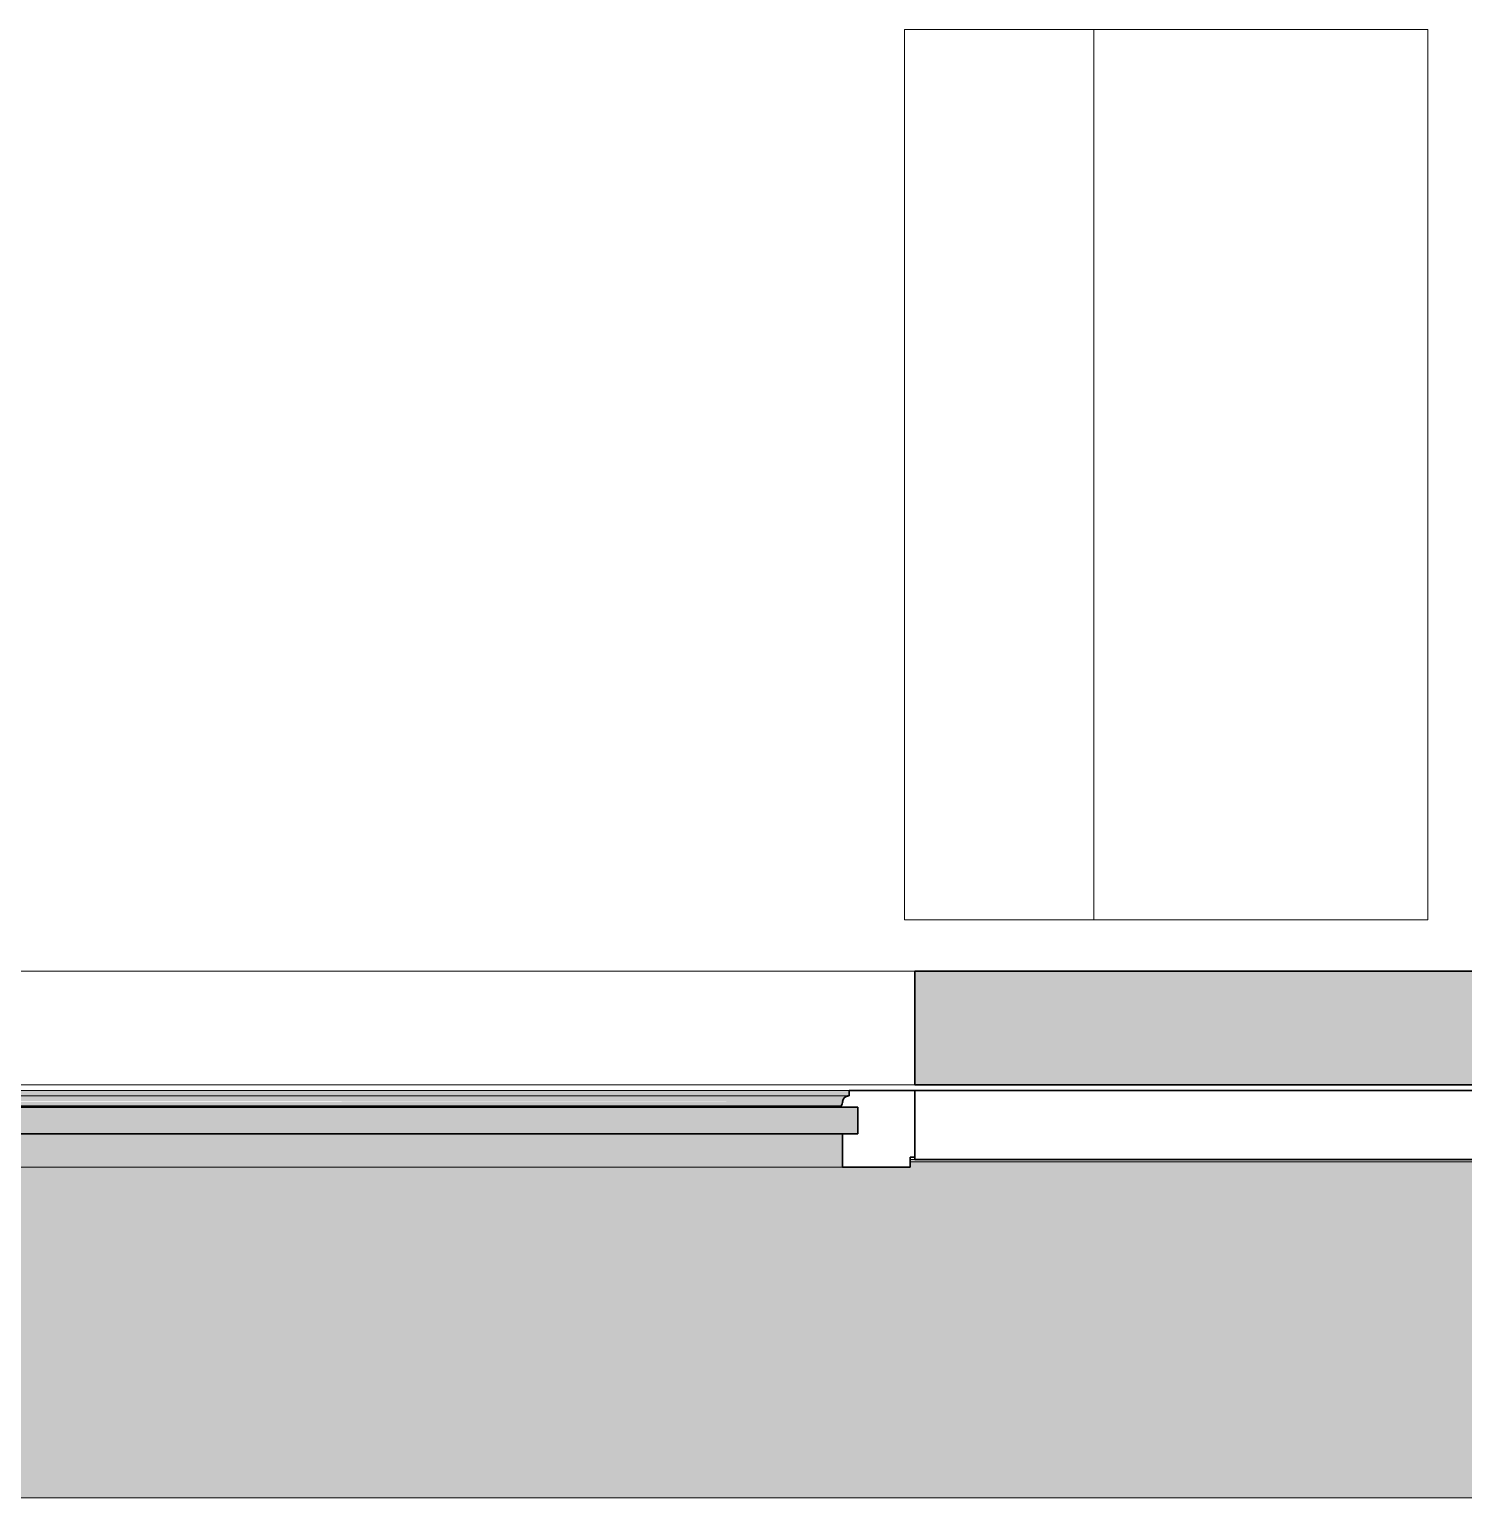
# Model space of a CAD drawing. Header units: millimetres. Extents: x 155927 to 295199, y -4084 to 97293.
# Drawn here: x 171551 to 172840, y 8897 to 10216 of the extents above; entities that cross this region are included whole.
import ezdxf

# ---------------------------------------------------------------- set-up
doc = ezdxf.new("R2010")
doc.units = ezdxf.units.MM
doc.header["$MEASUREMENT"] = 0
for name, color, linetype, lineweight in [('A-GLAZ', 7, 'CONTINUOUS', 9), ('A-WALL', 7, 'CONTINUOUS', 9), ('A-WALL-PATT', 7, 'CONTINUOUS', 9), ('I-FURN', 8, 'CONTINUOUS', 9), ('I-WALL', 7, 'CONTINUOUS', 9)]:
    doc.layers.add(name, color=color, linetype=linetype, lineweight=lineweight)

msp = doc.modelspace()

# ---------------------------------------------------------------- hatches: boundary and pattern name
at = {"layer": 'A-GLAZ'}
for points in [[(172284.8, 9257.5), (172287.6, 9258.3), (172287.6, 9262.5), (171006, 9262.5), (171006, 9257.5), (172283.8, 9257.5)], [(172145, 9223.6), (172295.6, 9223.6), (172295.6, 9247.5), (170998.1, 9247.5), (170998.1, 9223.6), (171544.6, 9223.6)], [(172281.8, 9252.6), (172283.6, 9256.2), (172283.8, 9257.5), (171008.9, 9257), (171011.6, 9253.9), (171012.3, 9252.6), (172281.4, 9252.6)], [(172145, 9248.6), (172280.4, 9248.6), (172281.6, 9252.6), (171012, 9251.5), (171013.3, 9248.6), (171544.6, 9248.6)], [(172145, 9193.6), (172281.6, 9193.6), (172281.6, 9223.6), (171012, 9223.6), (171012, 9193.6), (171544.6, 9193.6)], [(175042.8, 8896.6), (175042.8, 8933.6), (174942.8, 8933.6), (174942.8, 9198.3), (174938.5, 9198.3), (174938.5, 9193.6), (173547.2, 9193.6), (173547.2, 9198.3), (172342.5, 9198.3), (172342.5, 9193.6), (170951.2, 9193.6), (170951.2, 9198.3), (169746.5, 9198.3), (169746.5, 9193.6), (168355.2, 9193.6), (168355.2, 9198.3), (167150.5, 9198.3), (167150.5, 9193.6), (165759.2, 9193.6), (165759.2, 9198.3), (164554.5, 9198.3), (164554.5, 9193.6), (163163.2, 9193.6), (163163.2, 9198.3), (163158.8, 9198.3), (163158.8, 8896.6), (174942.8, 8896.6)]]:
    msp.add_hatch(color=256, dxfattribs=at).paths.add_polyline_path(points, flags=0)
h = msp.add_hatch(color=256, dxfattribs=at)
h.paths.add_polyline_path([(174942.8, 9198.3), (174942.8, 9200.4), (174938.5, 9200.4), (174938.5, 9198.3)], flags=0)
h.paths.add_polyline_path([(173345.7, 9198.3), (173547.2, 9198.3), (173547.2, 9200.4), (172342.5, 9200.4), (172342.5, 9198.3), (172745.3, 9198.3)], flags=0)
h.paths.add_polyline_path([(170944.3, 9198.3), (170951.2, 9198.3), (170951.2, 9200.4), (169746.5, 9200.4), (169746.5, 9198.3), (169756.2, 9198.3)], flags=0)
h.paths.add_polyline_path([(168345.5, 9198.3), (168355.2, 9198.3), (168355.2, 9200.4), (167150.5, 9200.4), (167150.5, 9198.3), (167942.6, 9198.3)], flags=0)
h.paths.add_polyline_path([(165759.2, 9198.3), (165759.2, 9200.4), (164554.5, 9200.4), (164554.5, 9198.3), (165749.5, 9198.3)], flags=0)
h.paths.add_polyline_path([(163158.8, 9198.3), (163163.2, 9198.3), (163163.2, 9200.4), (163158.8, 9200.4)], flags=0)
at = {"layer": 'A-WALL-PATT'}
msp.add_hatch(color=256, dxfattribs=at).paths.add_polyline_path([(173542.8, 9267.6), (173542.8, 9369.6), (172346.8, 9369.6), (172346.8, 9267.6), (173345.7, 9267.6)], flags=0)

# ---------------------------------------------------------------- linework, layer by layer
at = {"layer": 'A-GLAZ'}
for p, q in [((172287.6, 9262.5), (171006, 9262.5)), ((171007.6, 9257.5), (172286.1, 9257.5)), ((171013.3, 9248.6), (172280.4, 9248.6)), ((172286.1, 9257.5), (172287.6, 9257.5)), ((172342.5, 9200.4), (172346.8, 9200.4)), ((172342.5, 9198.3), (173547.2, 9198.3)), ((171012, 9193.6), (172281.6, 9193.6)), ((163158.8, 8896.6), (175042.8, 8896.6))]:
    msp.add_line(p, q, dxfattribs=at)
at = {"layer": 'A-GLAZ', "lineweight": 30}
for p, q in [((172287.6, 9262.5), (172287.6, 9257.5)), ((172346.8, 9262.5), (172287.6, 9262.5)), ((173542.8, 9262.5), (172346.8, 9262.5)), ((172346.8, 9262.5), (172346.8, 9200.4)), ((172346.8, 9202.6), (172346.8, 9262.5)), ((172295.6, 9247.5), (170998.1, 9247.5)), ((172280.4, 9248.6), (172280.4, 9247.5)), ((172280.4, 9247.5), (172295.6, 9247.5)), ((172287.6, 9257.5), (172286.1, 9257.5)), ((172295.6, 9223.6), (172295.6, 9247.5)), ((172295.6, 9247.5), (172295.6, 9223.6)), ((170998.1, 9223.6), (172295.6, 9223.6)), ((172295.6, 9223.6), (172281.6, 9223.6)), ((172281.6, 9223.6), (172281.6, 9193.6)), ((172342.5, 9193.6), (172342.5, 9202.6)), ((172342.5, 9202.6), (172346.8, 9202.6)), ((172346.8, 9200.4), (173542.8, 9200.4)), ((172281.6, 9193.6), (172342.5, 9193.6))]:
    msp.add_line(p, q, dxfattribs=at)
for centre, radius, start, end in [((172274.5, 9253), 7.4, 323.4261, 356.5739), ((172287.2, 9252.2), 5.36, 101.9524, 176.5739)]:
    msp.add_arc(centre, radius, start, end, dxfattribs=at)
at = {"layer": 'A-GLAZ'}
msp.add_open_spline([(172281.1, 9249.8), (172280.9, 9249.4), (172280.7, 9249), (172280.4, 9248.6)], degree=3, dxfattribs=at)
for points, knots in [([(172282.7, 9255.2), (172282.6, 9255), (172282.4, 9254.6), (172282, 9253.7), (172281.9, 9253), (172281.8, 9252.6)], [0.6, 0.6, 0.6, 0.6, 0.7, 0.8, 1, 1, 1, 1]), ([(172286.1, 9257.5), (172285.6, 9257.4), (172285, 9257.2), (172284.2, 9256.7), (172283.8, 9256.4), (172283.6, 9256.2)], [0, 0, 0, 0, 0.2, 0.3, 0.4, 0.4, 0.4, 0.4])]:
    msp.add_open_spline(points, degree=3, knots=knots, dxfattribs=at)
at = {"layer": 'A-WALL'}
msp.add_line((170946.8, 9267.6), (172346.8, 9267.6), dxfattribs=at)
at = {"layer": 'I-FURN'}
for p, q in [((172507.5, 10215.7), (172337.5, 10215.7)), ((172337.5, 10215.7), (172337.5, 9415.7)), ((172807.5, 10215.7), (172507.5, 10215.7)), ((172507.5, 10215.7), (172507.5, 9415.7)), ((172807.5, 9415.7), (172807.5, 10215.7)), ((172337.5, 9415.7), (172507.5, 9415.7)), ((172507.5, 9415.7), (172807.5, 9415.7))]:
    msp.add_line(p, q, dxfattribs=at)
at = {"layer": 'I-WALL'}
for p, q in [((170946.8, 9369.6), (172346.8, 9369.6)), ((172346.8, 9267.6), (170946.8, 9267.6))]:
    msp.add_line(p, q, dxfattribs=at)
at = {"layer": 'I-WALL', "lineweight": 30}
for p, q in [((173542.8, 9369.6), (172346.8, 9369.6)), ((172346.8, 9369.6), (172346.8, 9267.6)), ((172346.8, 9267.6), (173542.8, 9267.6))]:
    msp.add_line(p, q, dxfattribs=at)

doc.saveas('drawing.dxf')
